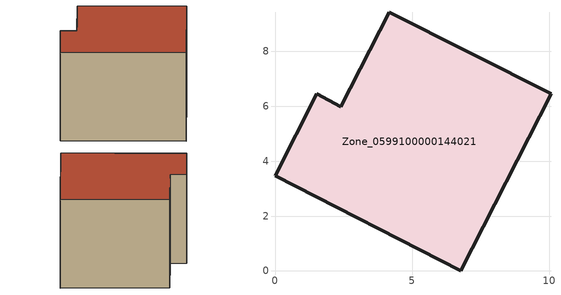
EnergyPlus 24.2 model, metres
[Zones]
Zone_0599100000144021
 floor ground (C_G): 6.77,0 0,3.46 1.52,6.45 2.4,5.98 4.16,9.43 10.06,6.46 z0
 wall outside (C_F): 2.4,5.98 1.52,6.45 0,3.46 6.77,0 10.06,6.46 4.16,9.43 2.4,5.98 z0:5.79
 roof outside (C_R): 10.06,6.46 4.16,9.43 2.4,5.98 1.52,6.45 0,3.46 6.77,0 z5.79
[BUILDING]
Pand.0599100000144021: North Axis=0; Terrain=City; Loads Convergence Tolerance Value=0.04; Temperature Convergence Tolerance Value=0.4; Solar Distribution=FullExterior; Maximum Number of Warmup Days=25; Minimum Number of Warmup Days=1
[Site:Location]
Rotterdam.The.Hague.AP_ZH_NLD Design_Conditions: Latitude=51.96; Longitude=4.45; Time Zone=1; Elevation=-4.5
[SITE:GROUNDTEMPERATURE:BUILDINGSURFACE]
18, 18, 18, 18, 18, 18, 18, 18, 18, 18, 18, 18
[MATERIAL] Thermal Absorptance=0.9; Solar Absorptance=0.7; Visible Absorptance=0.7
Name | Roughness | Thickness | Conductivity | Density | Specific Heat
G.TI.1992-2005 | MediumSmooth | 0.15 | 0.06 | 540 | 1210
F.TI.1992-2005 | Rough | 0.3 | 0.12 | 1920 | 840
R.TI.1992-2005 | MediumRough | 0.2 | 0.08 | 1500 | 1000
[CONSTRUCTION]
C_G: G.TI.1992-2005
C_F: F.TI.1992-2005
C_R: R.TI.1992-2005
[ZONE]
Zone_0599100000144021: Type=1; Multiplier=1; Ceiling Height=Autocalculate; Volume=Autocalculate; Floor Area=autocalculate; Part of Total Floor Area=Yes
[ZONEINFILTRATION:DESIGNFLOWRATE]
Infil_Zone_0599100000144021: Zone or ZoneList or Space or SpaceList=Zone_0599100000144021; Schedule=AlwaysOn; Design Flow Rate Calculation Method=Flow/Area; Flow Rate per Floor Area=0.0015; Constant Term Coefficient=1; Temperature Term Coefficient=0; Velocity Term Coefficient=0; Velocity Squared Term Coefficient=0
[HVACTEMPLATE:ZONE:IDEALLOADSAIRSYSTEM]
Zone_0599100000144021: Maximum Heating Supply Air Temperature=50; Minimum Cooling Supply Air Temperature=13; Maximum Heating Supply Air Humidity Ratio=0.0156; Minimum Cooling Supply Air Humidity Ratio=0.0077; Heating Limit=NoLimit; Cooling Limit=NoLimit; Dehumidification Control Type=ConstantSensibleHeatRatio; Cooling Sensible Heat Ratio=0.7; Dehumidification Setpoint=60; Humidification Control Type=None; Humidification Setpoint=30; Outdoor Air Method=None; Outdoor Air Flow Rate per Person=0.00944; Outdoor Air Flow Rate per Zone Floor Area=0; Outdoor Air Flow Rate per Zone=0; Demand Controlled Ventilation Type=None; Outdoor Air Economizer Type=NoEconomizer; Heat Recovery Type=None; Sensible Heat Recovery Effectiveness=0.7; Latent Heat Recovery Effectiveness=0.65
[ZONECONTROL:THERMOSTAT]
ThermostatControl_Zone_0599100000144021: Zone or ZoneList=Zone_0599100000144021; Control Type Schedule=DualSetpointControlType; Control 1=Thermostat_Zone_0599100000144021; Temperature Difference Between Cutout And Setpoint=0
[THERMOSTATSETPOINT:DUALSETPOINT]
Thermostat_Zone_0599100000144021: Heating Setpoint Temperature Schedule=HeatingSetpoint_Zone_0599100000144021; Cooling Setpoint Temperature Schedule=CoolingSetpoint_Zone_0599100000144021
[SCHEDULE:COMPACT]
HeatingSetpoint_Zone_0599100000144021: Through: 12/31, For: AllDays, Until: 24:00, 21
CoolingSetpoint_Zone_0599100000144021: Through: 12/31, For: AllDays, Until: 24:00, 24
DualSetpointControlType: Through: 12/31, For: AllDays, Until: 24:00, 4
AlwaysOn: Through: 12/31, For: AllDays, Until: 24:00, 1
